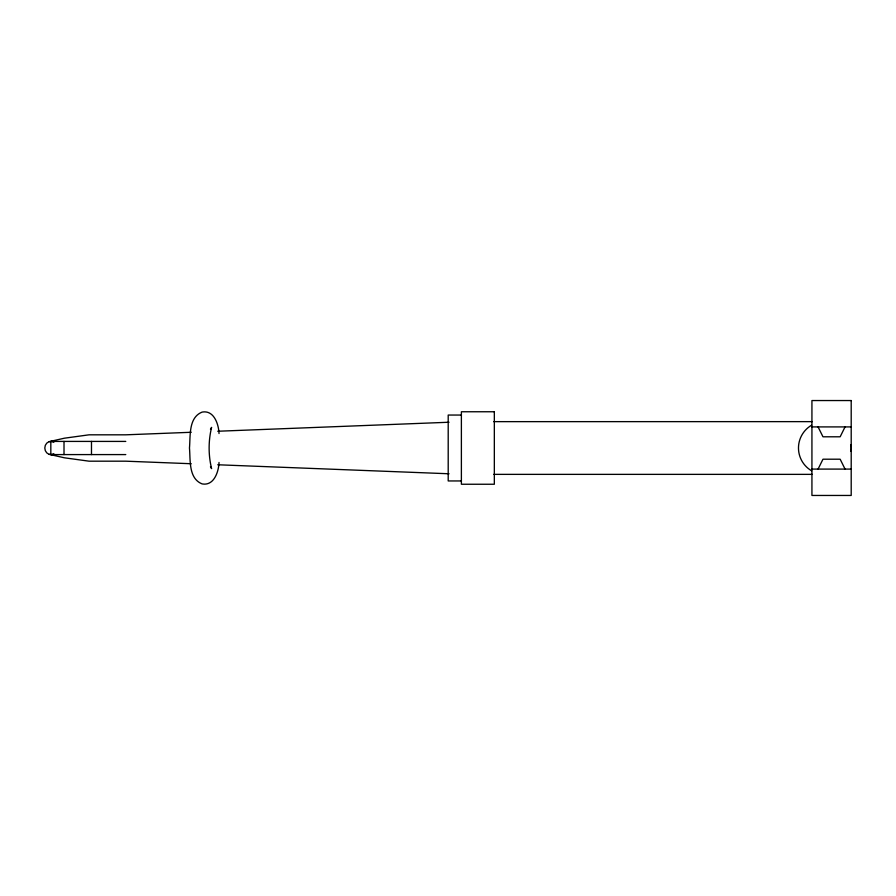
<?xml version="1.0" encoding="UTF-8"?>
<svg xmlns="http://www.w3.org/2000/svg" width="896" height="896" viewBox="0 0 896 896"><rect width="100%" height="100%" fill="white"/><g stroke="black" fill="none" stroke-linecap="round" stroke-linejoin="round"><path stroke-width="1.34" d="M219.027 462.459C218.658 471.744 214.01 486.136 202.126 483.907C188.339 478.486 190.534 459.962 189.47 448C190.534 436.038 188.339 417.514 202.126 412.093C214.01 409.864 218.658 424.256 219.027 433.541M818.082 469.09L822.976 459.2L840.157 459.2L845.051 469.09M845.051 426.91L840.157 436.8L822.976 436.8L818.082 426.91M210.47 429.285L211.602 427.381C208.309 440.798 208.309 455.202 211.602 468.619L210.47 466.715M49.269 441.638L64.4 438.2L89.062 434.818L125.776 434.818L191.262 432.275M217.739 431.245L449.03 422.24M461.384 415.05L448.202 415.05L448.202 480.95L461.384 480.95M493.707 421.646L812.246 421.635M811.933 426.91L851.2 426.91M125.776 441.414L50.826 441.414L50.826 454.586L125.776 454.586M811.933 469.09L851.2 469.09M493.707 474.365L812.246 474.365M191.262 463.736L125.776 461.182L89.074 461.182L64.4 457.8L49.269 454.362M217.739 464.766L449.03 473.771M91.482 441.414L91.482 454.586M64.008 441.414L64.008 454.586M53.838 453.712A6.586 6.026 90 0 1 44.8 448A6.586 6.026 90 0 1 53.838 442.288M811.653 470.826A26.365 26.365 0 0 1 811.653 425.174M850.976 444.562A26.365 26.365 0 0 1 850.976 451.438M851.2 400.546L811.933 400.546L811.933 495.454L851.2 495.454L851.2 400.546M494.334 411.757L461.384 411.757L461.384 484.243L494.334 484.243L494.334 411.757"/></g></svg>
